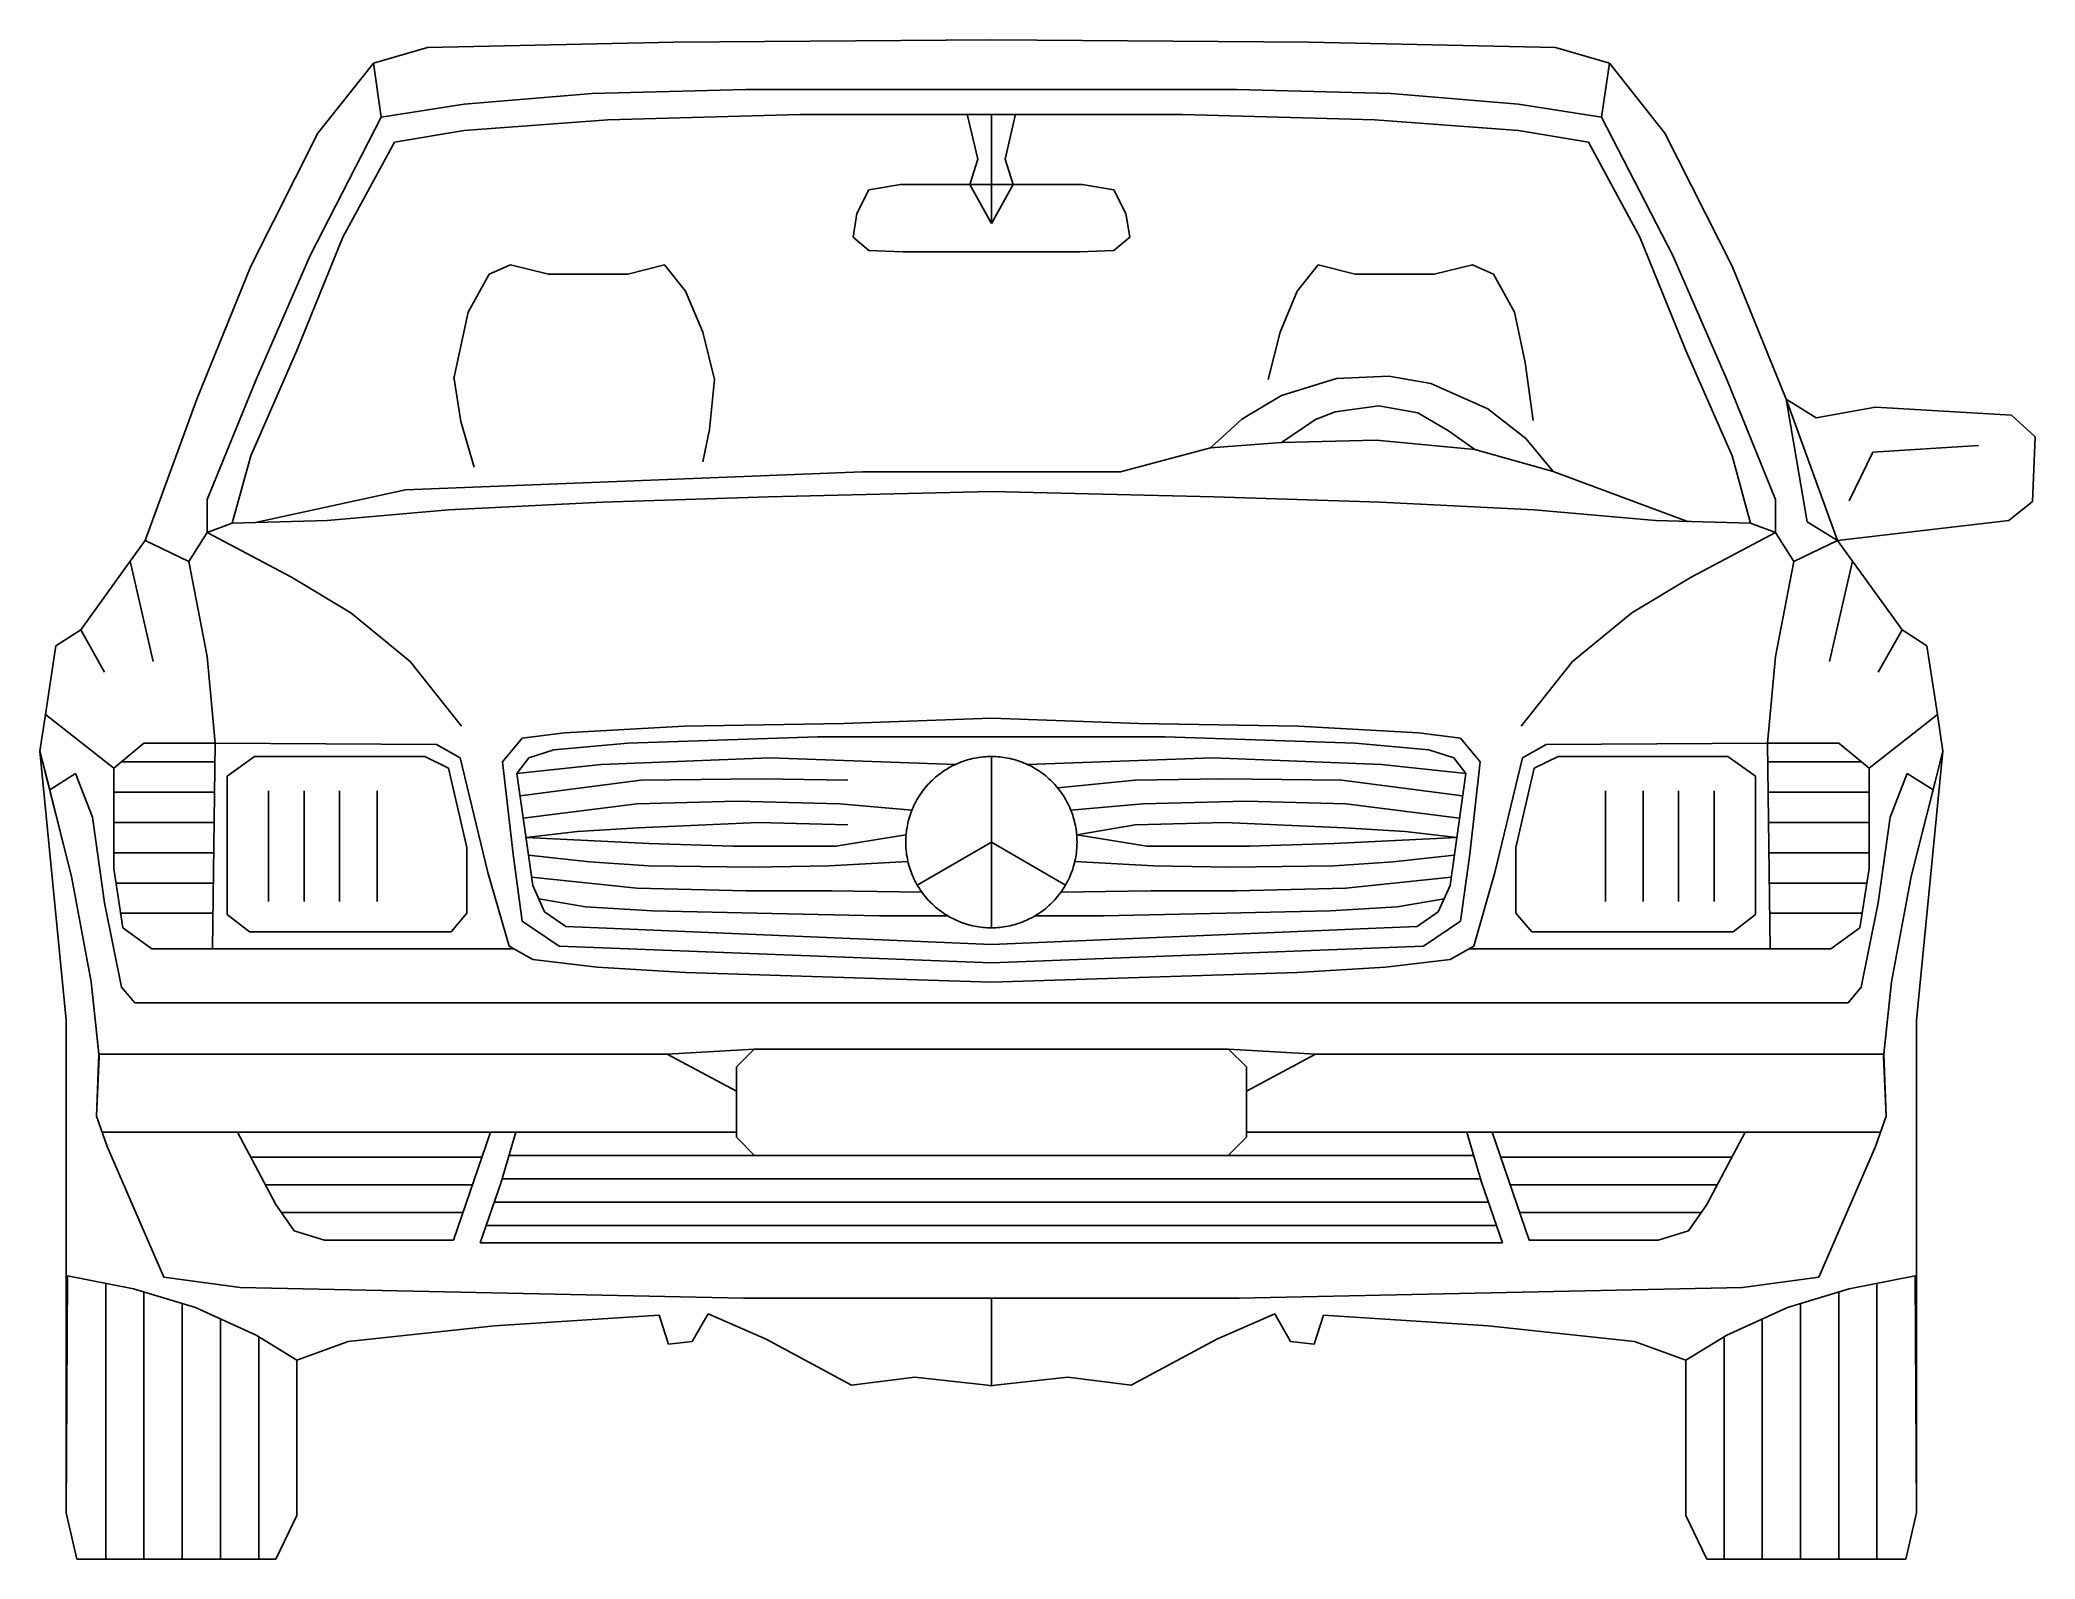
# Model space of a CAD drawing. Extents: x 973 to 1125, y 0 to 116.
import ezdxf

# ---------------------------------------------------------------- set-up
doc = ezdxf.new("R2010")
doc.units = 0
doc.layers.get('0').update_dxf_attribs({"linetype": 'CONTINUOUS'})
doc.layers.add('LAYER-1', color=7, linetype='CONTINUOUS')

msp = doc.modelspace()

# ---------------------------------------------------------------- linework, layer by layer
at = {"color": 0}
for p, q in [((1002.930301, 114.983147), (1021.654701, 115.376847)), ((1021.654701, 115.376847), (1045.780701, 115.550087)), ((1045.780701, 115.550087), (1069.906681, 115.376847)), ((1069.906681, 115.376847), (1088.631081, 114.983147)), ((994.623221, 108.471347), (998.827941, 113.778427)), ((998.827941, 113.778427), (1002.930301, 114.983147)), ((999.426361, 109.676067), (998.827941, 113.778427)), ((1088.631081, 114.983147), (1092.733441, 113.778427)), ((1092.135021, 109.676067), (1092.733441, 113.778427)), ((1092.733441, 113.778427), (1096.938181, 108.471347)), ((999.426361, 109.676067), (1005.733441, 110.676067)), ((1005.733441, 110.676067), (1015.442101, 111.479207)), ((1015.442101, 111.479207), (1027.158641, 111.778427)), ((1027.158641, 111.778427), (1045.780701, 111.778427)), ((1064.402741, 111.778427), (1045.780701, 111.778427)), ((1076.119281, 111.479207), (1064.402741, 111.778427)), ((1085.827941, 110.676067), (1076.119281, 111.479207)), ((1092.135021, 109.676067), (1085.827941, 110.676067)), ((999.426361, 109.676067), (994.016921, 99.164247)), ((1016.646841, 109.471347), (1005.733441, 108.668187)), ((1031.261001, 109.872907), (1016.646841, 109.471347)), ((1031.261001, 109.872907), (1045.780701, 109.872907)), ((1044.741321, 106.487087), (1043.938181, 109.896527)), ((1043.938181, 109.896527), (1045.780701, 109.872907)), ((1047.623221, 109.896527), (1045.780701, 109.872907)), ((1045.780701, 109.872907), (1045.780701, 101.605187)), ((1045.780701, 109.872907), (1045.780701, 101.605187)), ((1060.300381, 109.872907), (1045.780701, 109.872907)), ((1046.820061, 106.487087), (1047.623221, 109.896527)), ((1060.300381, 109.872907), (1074.914541, 109.471347)), ((1074.914541, 109.471347), (1085.827941, 108.668187)), ((1092.135021, 109.676067), (1097.544481, 99.164247)), ((989.512981, 98.361107), (994.623221, 108.471347)), ((1000.426361, 107.770547), (996.520841, 100.565827)), ((1005.733441, 108.668187), (1000.426361, 107.770547)), ((1085.827941, 108.668187), (1091.135021, 107.770547)), ((1091.135021, 107.770547), (1095.040541, 100.565827)), ((1096.938181, 108.471347), (1102.048401, 98.361107)), ((1044.135021, 104.565827), (1044.741321, 106.487087)), ((1047.426361, 104.565827), (1046.820061, 106.487087)), ((1035.568101, 102.361107), (1036.473601, 104.164247)), ((1036.473601, 104.164247), (1038.875181, 104.565827)), ((1038.875181, 104.565827), (1045.780701, 104.565827)), ((1045.780701, 101.605187), (1044.135021, 104.565827)), ((1052.686201, 104.565827), (1045.780701, 104.565827)), ((1045.780701, 101.605187), (1047.426361, 104.565827)), ((1055.087781, 104.164247), (1052.686201, 104.565827)), ((1055.993281, 102.361107), (1055.087781, 104.164247)), ((1035.268881, 100.565827), (1035.568101, 102.361107)), ((1056.292501, 100.565827), (1055.993281, 102.361107)), ((996.520841, 100.565827), (993.016921, 91.951647)), ((1036.473601, 99.557947), (1035.268881, 100.565827)), ((1055.087781, 99.557947), (1056.292501, 100.565827)), ((1095.040541, 100.565827), (1098.544481, 91.951647)), ((994.016921, 99.164247), (989.914541, 89.746927)), ((1039.072021, 99.463467), (1036.473601, 99.557947)), ((1039.072021, 99.463467), (1045.780701, 99.463467)), ((1052.489361, 99.463467), (1045.780701, 99.463467)), ((1052.489361, 99.463467), (1055.087781, 99.557947)), ((1097.544481, 99.164247), (1101.646841, 89.746927)), ((985.410621, 88.250867), (989.512981, 98.361107)), ((1007.638961, 97.762667), (1006.032661, 94.857167)), ((1009.237381, 98.463467), (1007.638961, 97.762667)), ((1012.142901, 97.762667), (1009.237381, 98.463467)), ((1018.150761, 97.762667), (1012.142901, 97.762667)), ((1020.953921, 98.463467), (1018.150761, 97.762667)), ((1022.552341, 96.455587), (1020.953921, 98.463467)), ((1069.009041, 96.455587), (1070.607461, 98.463467)), ((1070.607461, 98.463467), (1073.410621, 97.762667)), ((1073.410621, 97.762667), (1079.418481, 97.762667)), ((1079.418481, 97.762667), (1082.324001, 98.463467)), ((1082.324001, 98.463467), (1083.922421, 97.762667)), ((1083.922421, 97.762667), (1085.528721, 94.857167)), ((1102.048401, 98.361107), (1106.150761, 88.250867)), ((1023.859441, 93.353227), (1022.552341, 96.455587)), ((1067.709821, 93.353227), (1069.009041, 96.455587)), ((1006.032661, 94.857167), (1004.953921, 89.841407)), ((1085.528721, 94.857167), (1086.324001, 91.054007)), ((1024.757061, 89.746927), (1023.859441, 93.353227)), ((1066.804321, 89.746927), (1067.709821, 93.353227)), ((993.016921, 91.951647), (989.512981, 83.943787)), ((1086.324001, 91.054007), (1086.930301, 86.644567)), ((1098.544481, 91.951647), (1102.048401, 83.943787)), ((989.914541, 89.746927), (986.213761, 80.636687)), ((1004.953921, 89.943787), (1005.465721, 86.573707)), ((1024.757061, 89.746927), (1024.363361, 85.959527)), ((1067.812181, 88.534327), (1071.993281, 89.825667)), ((1071.993281, 89.825667), (1075.985421, 90.006767)), ((1075.985421, 90.006767), (1079.166521, 89.447707)), ((1079.166521, 89.447707), (1083.505101, 87.534327)), ((1101.646841, 89.746927), (1105.347621, 80.636687)), ((981.505101, 77.534327), (985.410621, 88.250867)), ((981.505101, 77.534327), (985.410621, 88.250867)), ((1064.804321, 86.739047), (1067.812181, 88.534327)), ((1106.150761, 88.250867), (1110.056281, 77.534327)), ((1107.749201, 78.935907), (1106.150761, 88.250867)), ((1110.056281, 77.534327), (1106.150761, 88.250867)), ((1106.150761, 88.250867), (1108.449981, 86.849287)), ((1005.465721, 86.573707), (1006.489361, 83.101267)), ((1062.434241, 84.573707), (1064.804321, 86.739047)), ((1070.394861, 86.723307), (1067.820061, 84.959527)), ((1071.898801, 87.305987), (1070.394861, 86.723307)), ((1075.213761, 87.746927), (1071.898801, 87.305987)), ((1078.190141, 87.227247), (1075.213761, 87.746927)), ((1080.520841, 85.849287), (1078.190141, 87.227247)), ((1083.505101, 87.534327), (1086.371241, 85.266607)), ((1108.449981, 86.849287), (1112.953921, 87.644567)), ((1112.953921, 87.644567), (1123.268881, 87.046147)), ((1123.268881, 87.046147), (1125.072021, 85.392607)), ((1024.363361, 85.959527), (1023.851561, 83.510707)), ((1067.820061, 84.959527), (1062.434241, 84.573707)), ((1075.016921, 85.148507), (1067.820061, 84.959527)), ((1082.520841, 84.447707), (1075.016921, 85.148507)), ((1082.520841, 84.447707), (1080.520841, 85.849287)), ((1086.371241, 85.266607), (1088.449981, 82.754807)), ((1125.072021, 85.392607), (1124.875181, 80.487087)), ((989.512981, 83.943787), (988.111401, 78.841407)), ((1062.434241, 84.573707), (1055.591721, 82.739047)), ((1088.449981, 82.754807), (1082.520841, 84.447707)), ((1102.048401, 83.943787), (1103.449981, 78.841407)), ((1110.953921, 80.542207), (1112.757061, 84.242987)), ((1112.757061, 84.242987), (1120.764941, 84.746927)), ((1035.969661, 82.739047), (1001.276761, 81.361107)), ((1035.969661, 82.739047), (1045.780701, 82.739047)), ((1055.591721, 82.739047), (1045.780701, 82.739047)), ((1088.449981, 82.754807), (1098.741321, 78.935907)), ((986.213761, 80.636687), (986.213761, 78.140627)), ((1001.276761, 81.361107), (989.883061, 78.888667)), ((1004.536601, 79.841407), (1016.245261, 80.439847)), ((1016.245261, 80.439847), (1028.859441, 80.841407)), ((1028.859441, 80.841407), (1045.780701, 81.235127)), ((1062.701961, 80.841407), (1045.780701, 81.235127)), ((1075.316121, 80.439847), (1062.701961, 80.841407)), ((1087.024781, 79.841407), (1075.316121, 80.439847)), ((1105.347621, 80.636687), (1105.347621, 78.140627)), ((1124.875181, 80.487087), (1123.072021, 79.038267)), ((988.111401, 78.841407), (986.213761, 78.140627)), ((988.111401, 78.841407), (995.324001, 79.038267)), ((995.324001, 79.038267), (1004.536601, 79.841407)), ((1096.237381, 79.038267), (1087.024781, 79.841407)), ((1103.449981, 78.841407), (1096.237381, 79.038267)), ((1103.449981, 78.841407), (1105.347621, 78.140627)), ((1110.056281, 77.534327), (1107.749201, 78.935907)), ((1123.072021, 79.038267), (1110.056281, 77.534327)), ((980.363361, 75.943787), (981.505101, 77.534327)), ((984.812181, 75.935907), (981.505101, 77.534327)), ((986.213761, 78.140627), (984.812181, 75.935907)), ((992.623221, 74.731187), (986.213761, 78.140627)), ((1098.938181, 74.731187), (1105.347621, 78.140627)), ((1105.347621, 78.140627), (1106.749201, 75.935907)), ((1106.749201, 75.935907), (1110.056281, 77.534327)), ((1110.056281, 77.534327), (1111.198021, 75.943787)), ((976.599581, 70.731187), (980.363361, 75.943787)), ((982.103521, 68.321727), (980.363361, 75.943787)), ((984.812181, 75.935907), (986.213761, 68.723307)), ((1106.749201, 75.935907), (1105.347621, 68.723307)), ((1109.457861, 68.321727), (1111.198021, 75.943787)), ((1111.198021, 75.943787), (1114.961801, 70.731187)), ((997.127141, 72.030387), (992.623221, 74.731187)), ((1094.434241, 72.030387), (1098.938181, 74.731187)), ((1001.631081, 68.321727), (997.127141, 72.030387)), ((1089.930301, 68.321727), (1094.434241, 72.030387)), ((974.701961, 69.526447), (976.599581, 70.731187)), ((978.402741, 67.526447), (976.599581, 70.731187)), ((1113.158641, 67.526447), (1114.961801, 70.731187)), ((1114.961801, 70.731187), (1116.859441, 69.526447)), ((973.914541, 64.305987), (974.701961, 69.526447)), ((986.213761, 68.723307), (986.812181, 62.117007)), ((1005.536601, 63.416227), (1001.631081, 68.321727)), ((1086.024781, 63.416227), (1089.930301, 68.321727)), ((1105.347621, 68.723307), (1104.749201, 62.117007)), ((1116.859441, 69.526447), (1117.646841, 64.305987)), ((973.497221, 61.518587), (973.914541, 64.305987)), ((979.103521, 60.219367), (973.914541, 64.305987)), ((1045.780701, 64.022527), (1034.568101, 63.620947)), ((1045.780701, 64.022527), (1056.993281, 63.620947)), ((1112.457861, 60.219367), (1117.646841, 64.305987)), ((1117.646841, 64.305987), (1118.064161, 61.518587)), ((1010.142901, 62.518587), (1008.638961, 60.715427)), ((1013.339741, 62.920167), (1010.142901, 62.518587)), ((1022.449981, 63.416227), (1013.339741, 62.920167)), ((1032.568101, 62.620947), (1018.150761, 62.117007)), ((1034.568101, 63.620947), (1022.449981, 63.416227)), ((1032.568101, 62.620947), (1045.780701, 62.620947)), ((1058.993281, 62.620947), (1045.780701, 62.620947)), ((1056.993281, 63.620947), (1069.111401, 63.416227)), ((1058.993281, 62.620947), (1073.410621, 62.117007)), ((1069.111401, 63.416227), (1078.221641, 62.920167)), ((1078.221641, 62.920167), (1081.418481, 62.518587)), ((1081.418481, 62.518587), (1082.922421, 60.715427)), ((973.497221, 61.518587), (975.497221, 41.093387)), ((975.898801, 52.006767), (973.497221, 61.518587)), ((974.245261, 58.573707), (973.497221, 61.518587)), ((981.402741, 62.117007), (979.103521, 60.219367)), ((983.205881, 60.715427), (979.709821, 60.715427)), ((986.812181, 62.117007), (981.402741, 62.117007)), ((983.205881, 60.715427), (986.796441, 60.715427)), ((986.812181, 62.117007), (986.615341, 46.502827)), ((1003.631081, 62.014647), (986.812181, 62.117007)), ((987.717701, 59.613067), (989.812181, 61.117007)), ((989.812181, 61.117007), (1002.733441, 61.117007)), ((1002.733441, 61.117007), (1004.536601, 60.219367)), ((1003.631081, 62.014647), (1005.434241, 61.014647)), ((1005.434241, 61.014647), (1007.536601, 52.305987)), ((1008.638961, 60.715427), (1009.442101, 53.707567)), ((1010.638961, 61.014647), (1009.741321, 59.817787)), ((1012.544481, 61.620947), (1010.638961, 61.014647)), ((1018.150761, 62.117007), (1012.544481, 61.620947)), ((1028.961801, 61.014647), (1016.142901, 60.518587)), ((1028.961801, 61.014647), (1043.056281, 60.518587)), ((1043.440401, 60.679587), (1043.292081, 60.620327)), ((1043.590121, 60.735207), (1043.440401, 60.679587)), ((1043.741081, 60.787107), (1043.590121, 60.735207)), ((1043.893361, 60.835307), (1043.741081, 60.787107)), ((1044.046761, 60.879767), (1043.893361, 60.835307)), ((1044.201221, 60.920427), (1044.046761, 60.879767)), ((1044.356541, 60.957267), (1044.201221, 60.920427)), ((1044.512801, 60.990327), (1044.356541, 60.957267)), ((1044.669841, 61.019507), (1044.512801, 60.990327)), ((1044.827541, 61.044847), (1044.669841, 61.019507)), ((1044.985721, 61.066287), (1044.827541, 61.044847)), ((1045.144481, 61.083867), (1044.985721, 61.066287)), ((1045.303621, 61.097527), (1045.144481, 61.083867)), ((1045.463041, 61.107287), (1045.303621, 61.097527)), ((1045.622561, 61.113107), (1045.463041, 61.107287)), ((1045.780701, 61.115047), (1045.622561, 61.113107)), ((1045.780701, 54.613067), (1045.780701, 61.117007)), ((1045.780701, 54.613067), (1045.780701, 61.117007)), ((1045.780701, 54.609127), (1045.780701, 61.115047)), ((1045.938821, 61.113087), (1045.780701, 61.115027)), ((1045.780701, 61.115027), (1045.780701, 54.609127)), ((1046.098341, 61.107267), (1045.938821, 61.113087)), ((1046.257761, 61.097507), (1046.098341, 61.107267)), ((1046.416901, 61.083847), (1046.257761, 61.097507)), ((1046.575661, 61.066267), (1046.416901, 61.083847)), ((1046.733841, 61.044827), (1046.575661, 61.066267)), ((1046.891541, 61.019487), (1046.733841, 61.044827)), ((1047.048561, 60.990307), (1046.891541, 61.019487)), ((1047.204841, 60.957247), (1047.048561, 60.990307)), ((1047.360161, 60.920407), (1047.204841, 60.957247)), ((1047.514601, 60.879747), (1047.360161, 60.920407)), ((1047.668021, 60.835287), (1047.514601, 60.879747)), ((1047.820301, 60.787087), (1047.668021, 60.835287)), ((1047.971261, 60.735187), (1047.820301, 60.787087)), ((1048.120981, 60.679567), (1047.971261, 60.735187)), ((1048.269301, 60.620307), (1048.120981, 60.679567)), ((1062.599581, 61.014647), (1048.505101, 60.518587)), ((1062.599581, 61.014647), (1075.418481, 60.518587)), ((1073.410621, 62.117007), (1079.016921, 61.620947)), ((1079.016921, 61.620947), (1080.922421, 61.014647)), ((1080.922421, 61.014647), (1081.820061, 59.817787)), ((1082.922421, 60.715427), (1082.119281, 53.707567)), ((1086.127141, 61.014647), (1084.024781, 52.305987)), ((1087.930301, 62.014647), (1086.127141, 61.014647)), ((1088.827941, 61.117007), (1087.024781, 60.219367)), ((1087.930301, 62.014647), (1104.749201, 62.117007)), ((1101.741321, 61.117007), (1088.827941, 61.117007)), ((1103.843681, 59.613067), (1101.741321, 61.117007)), ((1104.749201, 62.117007), (1104.946041, 46.502827)), ((1104.749201, 62.117007), (1110.150761, 62.117007)), ((1108.355501, 60.715427), (1104.764941, 60.715427)), ((1108.355501, 60.715427), (1111.851561, 60.715427)), ((1110.150761, 62.117007), (1112.457861, 60.219367)), ((1115.662581, 52.006767), (1118.064161, 61.518587)), ((1118.064161, 61.518587), (1116.064161, 41.093387)), ((1118.064161, 61.518587), (1117.316121, 58.573707)), ((974.245261, 58.573707), (976.198021, 59.817787)), ((976.198021, 59.817787), (977.505101, 56.510707)), ((979.103521, 60.219367), (979.103521, 52.605187)), ((987.717701, 49.101267), (987.717701, 59.613067)), ((1004.536601, 60.219367), (1005.938181, 54.211487)), ((1016.142901, 60.518587), (1009.741321, 59.817787)), ((1009.741321, 59.817787), (1010.938181, 51.305987)), ((1019.150761, 59.313867), (1009.977541, 58.124887)), ((1028.261001, 59.416227), (1019.150761, 59.313867)), ((1028.261001, 59.416227), (1034.867301, 59.313867)), ((1041.180861, 59.210107), (1041.069241, 59.095767)), ((1041.295201, 59.321647), (1041.180861, 59.210107)), ((1041.412241, 59.430347), (1041.295201, 59.321647)), ((1041.531821, 59.536087), (1041.412241, 59.430347)), ((1041.654061, 59.638907), (1041.531821, 59.536087)), ((1041.778781, 59.738687), (1041.654061, 59.638907)), ((1041.905901, 59.835387), (1041.778781, 59.738687)), ((1042.035281, 59.928887), (1041.905901, 59.835387)), ((1042.167021, 60.019227), (1042.035281, 59.928887)), ((1042.300921, 60.106307), (1042.167021, 60.019227)), ((1042.436901, 60.190067), (1042.300921, 60.106307)), ((1042.574841, 60.270427), (1042.436901, 60.190067)), ((1042.714781, 60.347407), (1042.574841, 60.270427)), ((1042.856561, 60.420947), (1042.714781, 60.347407)), ((1043.000121, 60.490987), (1042.856561, 60.420947)), ((1043.145261, 60.557427), (1043.000121, 60.490987)), ((1043.292081, 60.620327), (1043.145261, 60.557427)), ((1048.416121, 60.557407), (1048.269301, 60.620307)), ((1048.561261, 60.490967), (1048.416121, 60.557407)), ((1048.704801, 60.420927), (1048.561261, 60.490967)), ((1048.846601, 60.347407), (1048.704801, 60.420927)), ((1048.986541, 60.270407), (1048.846601, 60.347407)), ((1049.124461, 60.190047), (1048.986541, 60.270407)), ((1049.260461, 60.106287), (1049.124461, 60.190047)), ((1049.394361, 60.019207), (1049.260461, 60.106287)), ((1049.526081, 59.928867), (1049.394361, 60.019207)), ((1049.655461, 59.835367), (1049.526081, 59.928867)), ((1049.782601, 59.738687), (1049.655461, 59.835367)), ((1049.907301, 59.638887), (1049.782601, 59.738687)), ((1050.029541, 59.536067), (1049.907301, 59.638887)), ((1050.149141, 59.430327), (1050.029541, 59.536067)), ((1050.266181, 59.321647), (1050.149141, 59.430327)), ((1050.380501, 59.210107), (1050.266181, 59.321647)), ((1050.492121, 59.095747), (1050.380501, 59.210107)), ((1056.694081, 59.313867), (1050.820061, 58.731187)), ((1063.300381, 59.416227), (1056.694081, 59.313867)), ((1063.300381, 59.416227), (1072.410621, 59.313867)), ((1072.410621, 59.313867), (1081.583841, 58.124887)), ((1075.418481, 60.518587), (1081.820061, 59.817787)), ((1081.820061, 59.817787), (1080.623221, 51.305987)), ((1087.024781, 60.219367), (1085.623221, 54.211487)), ((1103.843681, 49.101267), (1103.843681, 59.613067)), ((1112.457861, 60.219367), (1112.457861, 52.605187)), ((1115.363361, 59.817787), (1114.056281, 56.510707)), ((1117.316121, 58.573707), (1115.363361, 59.817787)), ((975.898801, 52.006767), (974.245261, 58.573707)), ((986.812181, 58.416227), (979.103521, 58.416227)), ((990.875181, 58.510707), (990.875181, 50.101267)), ((993.568101, 58.510707), (993.568101, 50.101267)), ((996.261001, 58.510707), (996.261001, 50.101267)), ((999.127141, 58.510707), (999.127141, 50.101267)), ((1026.457861, 57.715427), (1018.851561, 57.510707)), ((1026.457861, 57.715427), (1034.268881, 57.510707)), ((1040.043141, 57.676427), (1039.969581, 57.534667)), ((1040.120161, 57.816347), (1040.043141, 57.676427)), ((1040.200601, 57.954347), (1040.120161, 57.816347)), ((1040.284361, 58.090247), (1040.200601, 57.954347)), ((1040.371461, 58.224107), (1040.284361, 58.090247)), ((1040.461841, 58.355807), (1040.371461, 58.224107)), ((1040.555421, 58.485247), (1040.461841, 58.355807)), ((1040.652101, 58.612287), (1040.555421, 58.485247)), ((1040.751921, 58.736967), (1040.652101, 58.612287)), ((1040.854761, 58.859187), (1040.751921, 58.736967)), ((1040.960581, 58.978827), (1040.854761, 58.859187)), ((1041.069241, 59.095767), (1040.960581, 58.978827)), ((1050.600781, 58.978807), (1050.492121, 59.095747)), ((1050.706601, 58.859167), (1050.600781, 58.978807)), ((1050.809461, 58.736967), (1050.706601, 58.859167)), ((1050.909281, 58.612267), (1050.809461, 58.736967)), ((1051.005941, 58.485247), (1050.909281, 58.612267)), ((1051.099521, 58.355807), (1051.005941, 58.485247)), ((1051.189901, 58.224107), (1051.099521, 58.355807)), ((1051.277021, 58.090227), (1051.189901, 58.224107)), ((1051.360761, 57.954347), (1051.277021, 58.090227)), ((1051.441201, 57.816347), (1051.360761, 57.954347)), ((1051.518221, 57.676427), (1051.441201, 57.816347)), ((1051.591781, 57.534647), (1051.518221, 57.676427)), ((1065.103521, 57.715427), (1057.292501, 57.510707)), ((1065.103521, 57.715427), (1072.709821, 57.510707)), ((1092.434241, 58.510707), (1092.434241, 50.101267)), ((1095.300381, 58.510707), (1095.300381, 50.101267)), ((1097.993281, 58.510707), (1097.993281, 50.101267)), ((1100.686201, 58.510707), (1100.686201, 50.101267)), ((1104.749201, 58.416227), (1112.457861, 58.416227)), ((1117.316121, 58.573707), (1115.662581, 52.006767)), ((977.505101, 56.510707), (978.402741, 50.006767)), ((983.820061, 56.109127), (979.103521, 56.109127)), ((983.820061, 56.109127), (986.733441, 56.109127)), ((1018.851561, 57.510707), (1010.221641, 56.424087)), ((1028.064161, 56.109127), (1018.953921, 55.707567)), ((1028.064161, 56.109127), (1034.867301, 55.912287)), ((1034.268881, 57.510707), (1039.741321, 57.030387)), ((1039.469781, 56.190227), (1039.432881, 56.034827)), ((1039.510481, 56.344567), (1039.469781, 56.190227)), ((1039.554961, 56.497967), (1039.510481, 56.344567)), ((1039.603201, 56.650247), (1039.554961, 56.497967)), ((1039.655161, 56.801267), (1039.603201, 56.650247)), ((1039.710781, 56.950887), (1039.655161, 56.801267)), ((1039.770101, 57.099207), (1039.710781, 56.950887)), ((1039.833041, 57.246007), (1039.770101, 57.099207)), ((1039.899561, 57.391207), (1039.833041, 57.246007)), ((1039.969581, 57.534667), (1039.899561, 57.391207)), ((1051.661821, 57.391207), (1051.591781, 57.534647)), ((1051.728341, 57.245987), (1051.661821, 57.391207)), ((1051.791261, 57.099187), (1051.728341, 57.245987)), ((1051.850581, 56.950887), (1051.791261, 57.099187)), ((1057.292501, 57.510707), (1051.820061, 57.030387)), ((1051.906201, 56.801267), (1051.850581, 56.950887)), ((1051.958161, 56.650227), (1051.906201, 56.801267)), ((1052.006401, 56.497967), (1051.958161, 56.650227)), ((1052.050881, 56.344567), (1052.006401, 56.497967)), ((1052.091581, 56.190207), (1052.050881, 56.344567)), ((1052.128481, 56.034807), (1052.091581, 56.190207)), ((1063.505101, 56.109127), (1056.694081, 55.912287)), ((1063.505101, 56.109127), (1072.615341, 55.707567)), ((1072.709821, 57.510707), (1081.339741, 56.424087)), ((1107.741321, 56.109127), (1104.827941, 56.109127)), ((1107.741321, 56.109127), (1112.457861, 56.109127)), ((1114.056281, 56.510707), (1113.158641, 50.006767)), ((1014.347621, 55.408347), (1010.426361, 54.959527)), ((1019.749201, 54.510707), (1010.426361, 54.959527)), ((1018.953921, 55.707567), (1014.347621, 55.408347)), ((1039.292501, 55.156387), (1033.969661, 54.305987)), ((1039.276741, 54.768827), (1039.274781, 54.609127)), ((1039.274781, 54.609127), (1039.276741, 54.449407)), ((1039.282621, 54.928447), (1039.276741, 54.768827)), ((1039.292401, 55.087767), (1039.282621, 54.928447)), ((1039.306101, 55.246907), (1039.292401, 55.087767)), ((1039.323701, 55.405667), (1039.306101, 55.246907)), ((1039.345201, 55.563927), (1039.323701, 55.405667)), ((1039.370561, 55.721527), (1039.345201, 55.563927)), ((1039.399801, 55.878567), (1039.370561, 55.721527)), ((1039.432881, 56.034827), (1039.399801, 55.878567)), ((1045.780701, 54.613067), (1040.142901, 51.353227)), ((1045.780701, 54.613067), (1051.418481, 51.353227)), ((1045.780701, 48.103207), (1045.780701, 54.609127)), ((1045.780701, 54.609127), (1045.780701, 48.103227)), ((1052.161561, 55.878547), (1052.128481, 56.034807)), ((1052.190801, 55.721527), (1052.161561, 55.878547)), ((1052.216161, 55.563927), (1052.190801, 55.721527)), ((1052.237661, 55.405667), (1052.216161, 55.563927)), ((1052.255261, 55.246907), (1052.237661, 55.405667)), ((1052.268961, 55.087767), (1052.255261, 55.246907)), ((1056.694081, 55.912287), (1052.268881, 55.156387)), ((1052.268881, 55.156387), (1057.591721, 54.305987)), ((1052.278741, 54.928447), (1052.268961, 55.087767)), ((1052.284621, 54.768827), (1052.278741, 54.928447)), ((1052.286601, 54.609127), (1052.284621, 54.768827)), ((1052.284621, 54.449407), (1052.286601, 54.609127)), ((1071.812181, 54.510707), (1081.135021, 54.959527)), ((1072.615341, 55.707567), (1077.213761, 55.408347)), ((1077.213761, 55.408347), (1081.135021, 54.959527)), ((983.820061, 53.809927), (979.103521, 53.809927)), ((983.820061, 53.809927), (986.709821, 53.809927)), ((1005.938181, 54.211487), (1005.938181, 49.203627)), ((1009.442101, 53.707567), (1010.142901, 48.605187)), ((1015.245261, 53.109127), (1010.615341, 53.620947)), ((1019.749201, 52.809927), (1015.245261, 53.109127)), ((1026.158641, 54.305987), (1019.749201, 54.510707)), ((1033.969661, 54.305987), (1026.158641, 54.305987)), ((1033.465721, 52.809927), (1039.442101, 53.140627)), ((1039.276741, 54.449407), (1039.282621, 54.289787)), ((1039.282621, 54.289787), (1039.292401, 54.130467)), ((1039.292401, 54.130467), (1039.306101, 53.971327)), ((1039.306101, 53.971327), (1039.323701, 53.812567)), ((1039.323701, 53.812567), (1039.345201, 53.654307)), ((1039.345201, 53.654307), (1039.370561, 53.496707)), ((1039.370561, 53.496707), (1039.399801, 53.339667)), ((1039.399801, 53.339667), (1039.432881, 53.183407)), ((1039.432881, 53.183407), (1039.469781, 53.028007)), ((1052.091581, 53.028027), (1052.128481, 53.183427)), ((1058.095661, 52.809927), (1052.119281, 53.140627)), ((1052.128481, 53.183427), (1052.161561, 53.339687)), ((1052.161561, 53.339687), (1052.190801, 53.496707)), ((1052.190801, 53.496707), (1052.216161, 53.654307)), ((1052.216161, 53.654307), (1052.237661, 53.812567)), ((1052.237661, 53.812567), (1052.255261, 53.971327)), ((1052.255261, 53.971327), (1052.268961, 54.130467)), ((1052.268961, 54.130467), (1052.278741, 54.289787)), ((1052.278741, 54.289787), (1052.284621, 54.449407)), ((1057.591721, 54.305987), (1065.402741, 54.305987)), ((1065.402741, 54.305987), (1071.812181, 54.510707)), ((1071.812181, 52.809927), (1076.316121, 53.109127)), ((1076.316121, 53.109127), (1080.946041, 53.620947)), ((1082.119281, 53.707567), (1081.418481, 48.605187)), ((1085.623221, 54.211487), (1085.623221, 49.203627)), ((1107.741321, 53.809927), (1104.851561, 53.809927)), ((1107.741321, 53.809927), (1112.457861, 53.809927)), ((977.402741, 43.998907), (975.898801, 52.006767)), ((977.402741, 43.998907), (975.898801, 52.006767)), ((979.103521, 52.605187), (979.804321, 48.101267)), ((1007.536601, 52.305987), (1009.135021, 46.699687)), ((1018.851561, 51.109127), (1010.843681, 51.959527)), ((1027.662581, 52.707567), (1019.749201, 52.809927)), ((1027.662581, 52.707567), (1033.465721, 52.809927)), ((1039.469781, 53.028007), (1039.510481, 52.873667)), ((1039.510481, 52.873667), (1039.554961, 52.720267)), ((1039.554961, 52.720267), (1039.603201, 52.567987)), ((1039.603201, 52.567987), (1039.655161, 52.416967)), ((1039.655161, 52.416967), (1039.710781, 52.267347)), ((1039.710781, 52.267347), (1039.770101, 52.119027)), ((1039.770101, 52.119027), (1039.833041, 51.972227)), ((1039.833041, 51.972227), (1039.899561, 51.827027)), ((1039.899561, 51.827027), (1039.969581, 51.683567)), ((1039.969581, 51.683567), (1040.043141, 51.541807)), ((1040.043141, 51.541807), (1040.120161, 51.401887)), ((1051.441201, 51.401887), (1051.518221, 51.541807)), ((1051.518221, 51.541807), (1051.591781, 51.683587)), ((1051.591781, 51.683587), (1051.661821, 51.827027)), ((1051.661821, 51.827027), (1051.728341, 51.972247)), ((1051.728341, 51.972247), (1051.791261, 52.119047)), ((1051.791261, 52.119047), (1051.850581, 52.267347)), ((1051.850581, 52.267347), (1051.906201, 52.416967)), ((1051.906201, 52.416967), (1051.958161, 52.568007)), ((1051.958161, 52.568007), (1052.006401, 52.720267)), ((1052.006401, 52.720267), (1052.050881, 52.873667)), ((1052.050881, 52.873667), (1052.091581, 53.028027)), ((1063.898801, 52.707567), (1058.095661, 52.809927)), ((1063.898801, 52.707567), (1071.812181, 52.809927)), ((1072.709821, 51.109127), (1080.709821, 51.959527)), ((1084.024781, 52.305987), (1082.426361, 46.699687)), ((1112.457861, 52.605187), (1111.757061, 48.101267)), ((1114.158641, 43.998907), (1115.662581, 52.006767)), ((1115.662581, 52.006767), (1114.158641, 43.998907)), ((983.820061, 51.502827), (979.276761, 51.502827)), ((983.820061, 51.502827), (986.678321, 51.502827)), ((1010.938181, 51.305987), (1011.843681, 49.305987)), ((1014.946041, 49.707567), (1011.394861, 50.298107)), ((1027.158641, 50.904407), (1018.851561, 51.109127)), ((1027.158641, 50.904407), (1033.670461, 50.904407)), ((1033.670461, 50.904407), (1040.497221, 50.809927)), ((1040.120161, 51.401887), (1040.200601, 51.263887)), ((1040.200601, 51.263887), (1040.284361, 51.127987)), ((1040.284361, 51.127987), (1040.371461, 50.994127)), ((1040.371461, 50.994127), (1040.461841, 50.862427)), ((1040.461841, 50.862427), (1040.555421, 50.732987)), ((1040.555421, 50.732987), (1040.652101, 50.605947)), ((1040.652101, 50.605947), (1040.751921, 50.481267)), ((1040.751921, 50.481267), (1040.854761, 50.359047)), ((1040.854761, 50.359047), (1040.960581, 50.239407)), ((1040.960581, 50.239407), (1041.069241, 50.122467)), ((1041.069241, 50.122467), (1041.180861, 50.008127)), ((1050.380501, 50.008127), (1050.492121, 50.122487)), ((1050.492121, 50.122487), (1050.600781, 50.239427)), ((1050.600781, 50.239427), (1050.706601, 50.359067)), ((1050.706601, 50.359067), (1050.809461, 50.481267)), ((1050.809461, 50.481267), (1050.909281, 50.605967)), ((1050.909281, 50.605967), (1051.005941, 50.732987)), ((1051.005941, 50.732987), (1051.099521, 50.862427)), ((1057.890921, 50.904407), (1051.064161, 50.809927)), ((1051.099521, 50.862427), (1051.189901, 50.994127)), ((1051.189901, 50.994127), (1051.277021, 51.128007)), ((1051.277021, 51.128007), (1051.360761, 51.263887)), ((1051.360761, 51.263887), (1051.441201, 51.401887)), ((1064.402741, 50.904407), (1057.890921, 50.904407)), ((1064.402741, 50.904407), (1072.709821, 51.109127)), ((1076.615341, 49.707567), (1080.166521, 50.298107)), ((1080.623221, 51.305987), (1079.717701, 49.305987)), ((1107.741321, 51.502827), (1104.883061, 51.502827)), ((1107.741321, 51.502827), (1112.284621, 51.502827)), ((978.402741, 50.006767), (979.701961, 43.597327)), ((983.820061, 49.203627), (979.631081, 49.203627)), ((983.820061, 49.203627), (986.646841, 49.203627)), ((989.418481, 47.802047), (987.717701, 49.101267)), ((1005.938181, 49.203627), (1004.733441, 47.802047)), ((1010.142901, 48.605187), (1012.946041, 46.699687)), ((1011.843681, 49.305987), (1013.442101, 48.203627)), ((1020.048401, 49.400467), (1014.946041, 49.707567)), ((1027.961801, 49.203627), (1020.048401, 49.400467)), ((1027.961801, 49.203627), (1037.268881, 49.006767)), ((1037.268881, 49.006767), (1042.473601, 49.006767)), ((1041.180861, 50.008127), (1041.295201, 49.896587)), ((1041.295201, 49.896587), (1041.412241, 49.787887)), ((1041.412241, 49.787887), (1041.531821, 49.682147)), ((1041.531821, 49.682147), (1041.654061, 49.579327)), ((1041.654061, 49.579327), (1041.778781, 49.479547)), ((1041.778781, 49.479547), (1041.905901, 49.382847)), ((1041.905901, 49.382847), (1042.035281, 49.289347)), ((1042.035281, 49.289347), (1042.167021, 49.199007)), ((1042.167021, 49.199007), (1042.300921, 49.111927)), ((1042.300921, 49.111927), (1042.436901, 49.028167)), ((1042.436901, 49.028167), (1042.574841, 48.947807)), ((1042.574841, 48.947807), (1042.714781, 48.870827)), ((1042.714781, 48.870827), (1042.856561, 48.797287)), ((1042.856561, 48.797287), (1043.000121, 48.727247)), ((1043.000121, 48.727247), (1043.145261, 48.660807)), ((1043.145261, 48.660807), (1043.292081, 48.597907)), ((1043.292081, 48.597907), (1043.440401, 48.538647)), ((1043.440401, 48.538647), (1043.590121, 48.483027)), ((1047.971261, 48.483047), (1048.120981, 48.538667)), ((1048.120981, 48.538667), (1048.269301, 48.597927)), ((1048.269301, 48.597927), (1048.416121, 48.660827)), ((1048.416121, 48.660827), (1048.561261, 48.727267)), ((1048.561261, 48.727267), (1048.704801, 48.797307)), ((1048.704801, 48.797307), (1048.846601, 48.870827)), ((1048.846601, 48.870827), (1048.986541, 48.947827)), ((1048.986541, 48.947827), (1049.124461, 49.028187)), ((1054.292501, 49.006767), (1049.087781, 49.006767)), ((1049.124461, 49.028187), (1049.260461, 49.111947)), ((1049.260461, 49.111947), (1049.394361, 49.199027)), ((1049.394361, 49.199027), (1049.526081, 49.289367)), ((1049.526081, 49.289367), (1049.655461, 49.382867)), ((1049.655461, 49.382867), (1049.782601, 49.479547)), ((1049.782601, 49.479547), (1049.907301, 49.579347)), ((1049.907301, 49.579347), (1050.029541, 49.682167)), ((1050.029541, 49.682167), (1050.149141, 49.787907)), ((1050.149141, 49.787907), (1050.266181, 49.896587)), ((1050.266181, 49.896587), (1050.380501, 50.008127)), ((1063.599581, 49.203627), (1054.292501, 49.006767)), ((1063.599581, 49.203627), (1071.512981, 49.400467)), ((1071.512981, 49.400467), (1076.615341, 49.707567)), ((1079.717701, 49.305987), (1078.119281, 48.203627)), ((1081.418481, 48.605187), (1078.615341, 46.699687)), ((1085.623221, 49.203627), (1086.827941, 47.802047)), ((1102.142901, 47.802047), (1103.843681, 49.101267)), ((1107.741321, 49.203627), (1104.914541, 49.203627)), ((1107.741321, 49.203627), (1111.930301, 49.203627)), ((1113.158641, 50.006767), (1111.859441, 43.597327)), ((979.804321, 48.101267), (982.009041, 46.502827)), ((1004.733441, 47.802047), (989.418481, 47.802047)), ((1013.442101, 48.203627), (1015.946041, 48.101267)), ((1015.946041, 48.101267), (1045.780701, 46.825667)), ((1043.590121, 48.483027), (1043.741081, 48.431127)), ((1043.741081, 48.431127), (1043.893361, 48.382927)), ((1043.893361, 48.382927), (1044.046761, 48.338467)), ((1044.046761, 48.338467), (1044.201221, 48.297807)), ((1044.201221, 48.297807), (1044.356541, 48.260967)), ((1044.356541, 48.260967), (1044.512801, 48.227907)), ((1044.512801, 48.227907), (1044.669841, 48.198727)), ((1044.669841, 48.198727), (1044.827541, 48.173387)), ((1044.827541, 48.173387), (1044.985721, 48.151947)), ((1044.985721, 48.151947), (1045.144481, 48.134367)), ((1045.144481, 48.134367), (1045.303621, 48.120707)), ((1045.303621, 48.120707), (1045.463041, 48.110947)), ((1045.463041, 48.110947), (1045.622561, 48.105127)), ((1045.622561, 48.105127), (1045.780701, 48.103207)), ((1045.780701, 48.103227), (1045.938821, 48.105147)), ((1075.615341, 48.101267), (1045.780701, 46.825667)), ((1045.938821, 48.105147), (1046.098341, 48.110967)), ((1046.098341, 48.110967), (1046.257761, 48.120727)), ((1046.257761, 48.120727), (1046.416901, 48.134387)), ((1046.416901, 48.134387), (1046.575661, 48.151967)), ((1046.575661, 48.151967), (1046.733841, 48.173407)), ((1046.733841, 48.173407), (1046.891541, 48.198747)), ((1046.891541, 48.198747), (1047.048561, 48.227927)), ((1047.048561, 48.227927), (1047.204841, 48.260987)), ((1047.204841, 48.260987), (1047.360161, 48.297827)), ((1047.360161, 48.297827), (1047.514601, 48.338487)), ((1047.514601, 48.338487), (1047.668021, 48.382947)), ((1047.668021, 48.382947), (1047.820301, 48.431147)), ((1047.820301, 48.431147), (1047.971261, 48.483047)), ((1078.119281, 48.203627), (1075.615341, 48.101267)), ((1086.827941, 47.802047), (1102.142901, 47.802047)), ((1111.757061, 48.101267), (1109.552341, 46.502827)), ((982.009041, 46.502827), (1009.497221, 46.502827)), ((1009.135021, 46.699687), (1010.938181, 45.699687)), ((1010.938181, 45.699687), (1015.843681, 45.101267)), ((1012.946041, 46.699687), (1045.780701, 45.431967)), ((1078.615341, 46.699687), (1045.780701, 45.431967)), ((1080.623221, 45.699687), (1075.717701, 45.101267)), ((1082.426361, 46.699687), (1080.623221, 45.699687)), ((1109.552341, 46.502827), (1082.064161, 46.502827)), ((977.977541, 38.494967), (977.402741, 43.998907)), ((978.001161, 38.290227), (977.402741, 43.998907)), ((1015.843681, 45.101267), (1022.552341, 44.699687)), ((1022.552341, 44.699687), (1045.780701, 43.983147)), ((1069.009041, 44.699687), (1045.780701, 43.983147)), ((1075.717701, 45.101267), (1069.009041, 44.699687)), ((1113.560221, 38.290227), (1114.158641, 43.998907)), ((1114.158641, 43.998907), (1113.575961, 38.494967)), ((979.701961, 43.597327), (980.701961, 42.392607)), ((1111.859441, 43.597327), (1110.859441, 42.392607)), ((975.497221, 41.093387), (975.497221, 3.652447)), ((980.701961, 42.392607), (1045.780701, 42.392607)), ((1110.859441, 42.392607), (1045.780701, 42.392607)), ((1116.064161, 41.093387), (1116.064161, 3.652447)), ((977.804321, 33.786307), (977.977541, 38.494967)), ((977.804321, 33.786307), (978.001161, 38.290227)), ((1021.150761, 38.494967), (977.977541, 38.494967)), ((1021.150761, 38.494967), (1027.757061, 38.888667)), ((1021.150761, 38.494967), (1026.410621, 35.699687)), ((1027.757061, 38.888667), (1026.410621, 37.542207)), ((1045.780701, 38.888667), (1027.757061, 38.888667)), ((1045.780701, 38.888667), (1063.804321, 38.888667)), ((1070.410621, 38.494967), (1063.804321, 38.888667)), ((1063.804321, 38.888667), (1065.150761, 37.542207)), ((1070.410621, 38.494967), (1065.150761, 35.699687)), ((1070.410621, 38.494967), (1113.575961, 38.494967)), ((1113.757061, 33.786307), (1113.560221, 38.290227)), ((1113.575961, 38.494967), (1113.757061, 33.786307)), ((1026.410621, 37.542207), (1026.410621, 32.187867)), ((1065.150761, 37.542207), (1065.150761, 32.187867)), ((978.599581, 31.479207), (977.804321, 33.786307)), ((978.599581, 31.479207), (977.804321, 33.786307)), ((1112.953921, 31.479207), (1113.757061, 33.786307)), ((1113.757061, 33.786307), (1112.953921, 31.479207)), ((988.512981, 32.581567), (978.221641, 32.581567)), ((988.512981, 32.581567), (1026.410621, 32.581567)), ((991.418481, 27.077647), (988.512981, 32.581567)), ((1004.930301, 24.376847), (1007.741321, 32.581567)), ((1008.536601, 28.778427), (1009.662581, 32.581567)), ((1026.410621, 32.187867), (1027.788561, 30.809927)), ((1065.150761, 32.187867), (1063.772821, 30.809927)), ((1103.048401, 32.581567), (1065.150761, 32.581567)), ((1083.024781, 28.778427), (1081.898801, 32.581567)), ((1086.631081, 24.376847), (1083.820061, 32.581567)), ((1100.142901, 27.077647), (1103.048401, 32.581567)), ((1103.048401, 32.581567), (1113.339741, 32.581567)), ((982.906681, 21.573707), (978.599581, 31.479207)), ((982.906681, 21.573707), (978.599581, 31.479207)), ((999.127141, 30.683927), (989.520841, 30.683927)), ((999.127141, 30.683927), (1007.095661, 30.683927)), ((1027.788561, 30.809927), (1009.135021, 30.809927)), ((1027.788561, 30.809927), (1045.780701, 30.809927)), ((1063.772821, 30.809927), (1045.780701, 30.809927)), ((1063.772821, 30.809927), (1082.426361, 30.809927)), ((1092.434241, 30.683927), (1084.465721, 30.683927)), ((1092.434241, 30.683927), (1102.040541, 30.683927)), ((1108.654701, 21.573707), (1112.953921, 31.479207)), ((1112.953921, 31.479207), (1108.654701, 21.573707)), ((1017.465721, 29.030387), (1008.615341, 29.030387)), ((1017.465721, 29.030387), (1045.780701, 29.030387)), ((1074.095661, 29.030387), (1045.780701, 29.030387)), ((1074.095661, 29.030387), (1082.946041, 29.030387)), ((999.324001, 28.581567), (990.623221, 28.581567)), ((999.324001, 28.581567), (1006.371241, 28.581567)), ((1008.536601, 28.778427), (1006.938181, 24.172127)), ((1083.024781, 28.778427), (1084.623221, 24.172127)), ((1092.237381, 28.581567), (1085.190141, 28.581567)), ((1092.237381, 28.581567), (1100.938181, 28.581567)), ((992.820061, 25.077647), (991.418481, 27.077647)), ((998.827941, 26.479207), (991.835801, 26.479207)), ((998.827941, 26.479207), (1005.654701, 26.479207)), ((1017.465721, 27.250867), (1008.009041, 27.250867)), ((1017.465721, 27.250867), (1045.780701, 27.250867)), ((1074.095661, 27.250867), (1045.780701, 27.250867)), ((1074.095661, 27.250867), (1083.552341, 27.250867)), ((1092.733441, 26.479207), (1085.906681, 26.479207)), ((1092.733441, 26.479207), (1099.725581, 26.479207)), ((1098.741321, 25.077647), (1100.142901, 27.077647)), ((995.119281, 24.376847), (992.820061, 25.077647)), ((1004.930301, 24.376847), (995.119281, 24.376847)), ((1017.465721, 25.479207), (1007.386981, 25.479207)), ((1017.465721, 25.479207), (1045.780701, 25.479207)), ((1074.095661, 25.479207), (1045.780701, 25.479207)), ((1074.095661, 25.479207), (1084.174401, 25.479207)), ((1086.631081, 24.376847), (1096.442101, 24.376847)), ((1096.442101, 24.376847), (1098.741321, 25.077647)), ((1006.938181, 24.172127), (1045.780701, 24.172127)), ((1084.623221, 24.172127), (1045.780701, 24.172127)), ((975.497221, 3.652447), (975.599581, 21.668187)), ((975.599581, 21.668187), (980.607461, 20.668187)), ((988.717701, 20.770547), (982.906681, 21.573707)), ((988.717701, 20.770547), (982.906681, 21.573707)), ((1102.843681, 20.770547), (1108.654701, 21.573707)), ((1108.654701, 21.573707), (1102.843681, 20.770547)), ((1115.961801, 21.668187), (1110.953921, 20.668187)), ((1116.064161, 3.652447), (1115.961801, 21.668187)), ((978.505101, 10.258747), (978.505101, 21.093387)), ((980.607461, 20.668187), (985.308241, 19.266607)), ((981.402741, 8.754807), (981.402741, 20.431967)), ((1026.961801, 19.967407), (988.717701, 20.770547)), ((1026.961801, 19.967407), (988.717701, 20.770547)), ((1045.780701, 19.967407), (1026.961801, 19.967407)), ((1064.599581, 19.967407), (1026.961801, 19.967407)), ((1045.780701, 13.298107), (1045.780701, 19.967407)), ((1045.780701, 13.298107), (1045.780701, 19.967407)), ((1045.780701, 19.967407), (1064.599581, 19.967407)), ((1064.599581, 19.967407), (1102.843681, 20.770547)), ((1102.843681, 20.770547), (1064.599581, 19.967407)), ((1110.953921, 20.668187), (1106.253141, 19.266607)), ((1110.150761, 8.754807), (1110.150761, 20.431967)), ((1113.056281, 10.258747), (1113.056281, 21.093387)), ((984.308241, 10.258747), (984.308241, 19.565827)), ((985.308241, 19.266607), (989.914541, 17.164247)), ((987.213761, 8.754807), (987.213761, 18.400467)), ((1008.040541, 17.865047), (1020.552341, 18.668187)), ((1020.552341, 18.668187), (1021.253141, 16.463467)), ((1023.056281, 16.668187), (1024.253141, 18.770547)), ((1024.253141, 18.770547), (1028.662581, 16.865047)), ((1067.308241, 18.770547), (1062.898801, 16.865047)), ((1068.505101, 16.668187), (1067.308241, 18.770547)), ((1071.009041, 18.668187), (1070.308241, 16.463467)), ((1083.520841, 17.865047), (1071.009041, 18.668187)), ((1106.253141, 19.266607), (1101.646841, 17.164247)), ((1104.347621, 8.754807), (1104.347621, 18.400467)), ((1107.253141, 10.258747), (1107.253141, 19.565827)), ((989.914541, 17.164247), (993.016921, 15.266607)), ((990.119281, 9.959527), (990.119281, 17.046147)), ((996.922421, 16.668187), (1008.040541, 17.865047)), ((1028.662581, 16.865047), (1035.166521, 13.361107)), ((1062.898801, 16.865047), (1056.394861, 13.361107)), ((1094.638961, 16.668187), (1083.520841, 17.865047)), ((1101.646841, 17.164247), (1098.544481, 15.266607)), ((1101.442101, 9.959527), (1101.442101, 17.046147)), ((993.016921, 15.266607), (996.922421, 16.668187)), ((993.016921, 3.447707), (993.016921, 15.266607)), ((993.016921, 15.266607), (993.016921, 3.447707)), ((1021.253141, 16.463467), (1023.056281, 16.668187)), ((1070.308241, 16.463467), (1068.505101, 16.668187)), ((1098.544481, 15.266607), (1094.638961, 16.668187)), ((1098.544481, 3.447707), (1098.544481, 15.266607)), ((1098.544481, 15.266607), (1098.544481, 3.447707)), ((1035.166521, 13.361107), (1039.977541, 13.959527)), ((1039.977541, 13.959527), (1045.481481, 13.361107)), ((1051.583841, 13.959527), (1046.079901, 13.361107)), ((1056.394861, 13.361107), (1051.583841, 13.959527)), ((1045.481481, 13.361107), (1045.780701, 13.298107)), ((1046.079901, 13.361107), (1045.780701, 13.298107)), ((978.505101, 10.258747), (978.505101, 0.148507)), ((984.308241, 10.258747), (984.308241, 0.148507)), ((990.119281, 9.959527), (990.119281, 0.148507)), ((1101.442101, 9.959527), (1101.442101, 0.148507)), ((1107.253141, 10.258747), (1107.253141, 0.148507)), ((1113.056281, 10.258747), (1113.056281, 0.148507)), ((981.402741, 8.754807), (981.402741, 0.148507)), ((987.213761, 8.754807), (987.213761, 0.148507)), ((1104.347621, 8.754807), (1104.347621, 0.148507)), ((1110.150761, 8.754807), (1110.150761, 0.148507)), ((975.497221, 3.652447), (976.300381, 0.148507)), ((976.300381, 0.148507), (975.497221, 3.652447)), ((991.418481, 0.148507), (993.016921, 3.447707)), ((993.016921, 3.447707), (991.418481, 0.148507)), ((1100.142901, 0.148507), (1098.544481, 3.447707)), ((1098.544481, 3.447707), (1100.142901, 0.148507)), ((1116.064161, 3.652447), (1115.261001, 0.148507)), ((1115.261001, 0.148507), (1116.064161, 3.652447))]:
    msp.add_line(p, q, dxfattribs=at)
at = {"layer": 'LAYER-1', "color": 0}
for p, q in [((976.300381, 0.148507), (991.418481, 0.148507)), ((991.418481, 0.148507), (976.300381, 0.148507)), ((1115.261001, 0.148507), (1100.142901, 0.148507)), ((1100.142901, 0.148507), (1115.261001, 0.148507))]:
    msp.add_line(p, q, dxfattribs=at)

doc.saveas('drawing.dxf')
